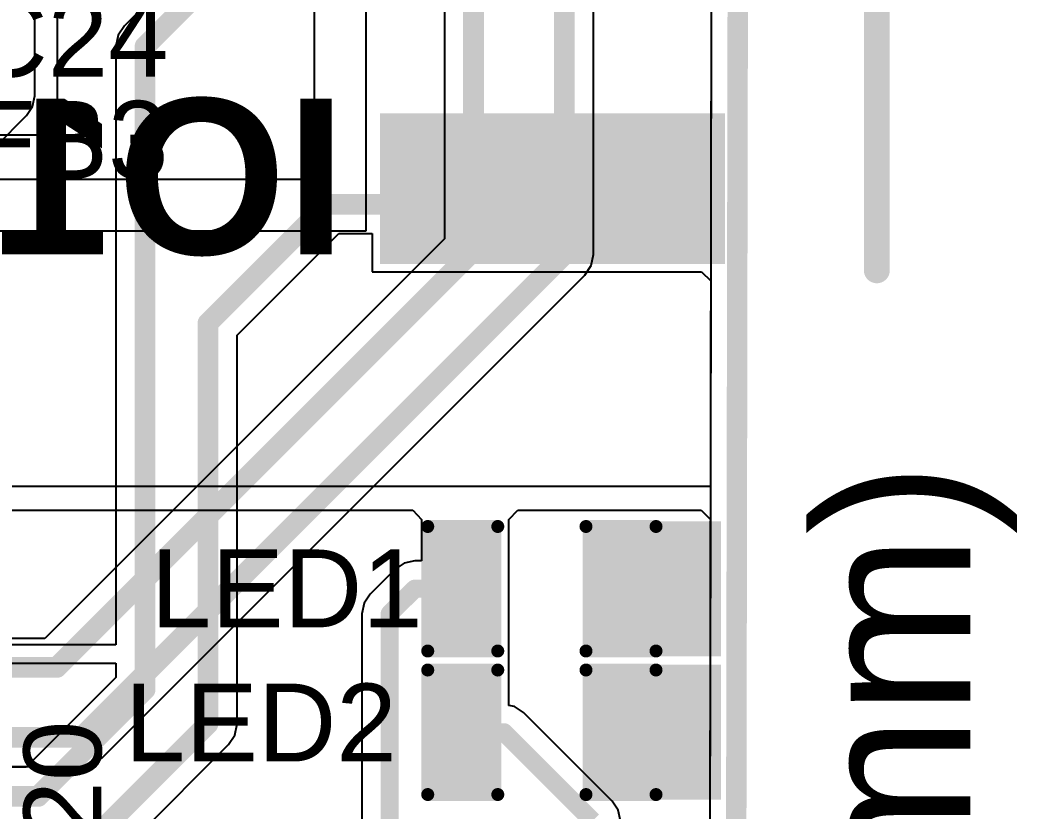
# Model space of a CAD drawing. Header units: inches. Extents: x -3 to 488, y -11 to 93.
# Drawn here: x 118.02 to 127.79, y 15.92 to 23.67 of the extents above; entities that cross this region are included whole.
import ezdxf

# ---------------------------------------------------------------- set-up
doc = ezdxf.new("R2010")
doc.units = ezdxf.units.IN
for name, color, linetype in [('Board Cutout', 216, 'Continuous'), ('Bottom Layer', 5, 'Continuous'), ('Bottom Overlay', 54, 'Continuous'), ('Bottom Paste', 16, 'Continuous'), ('Bottom Solder', 6, 'Continuous'), ('Dimension', 6, 'Continuous'), ('Layer 1', 16, 'Continuous'), ('Layer 2', 76, 'Continuous'), ('Top Layer', 1, 'Continuous'), ('Top Overlay', 2, 'Continuous'), ('Top Paste', 8, 'Continuous'), ('Top Solder', 216, 'Continuous')]:
    doc.layers.add(name, color=color, linetype=linetype)
doc.styles.add('Arial', font='', dxfattribs={"height": 0.2})
doc.styles.add('Arial_Bold', font='', dxfattribs={"height": 0.2})
doc.styles.get('Arial').set_extended_font_data('Arial')
doc.styles.get('Arial_Bold').set_extended_font_data('Arial', bold=True)

msp = doc.modelspace()

# ---------------------------------------------------------------- hatches: boundary and pattern name
at = {"layer": 'Bottom Layer'}
msp.add_hatch(color=5, dxfattribs=at).paths.add_polyline_path([(124.825, 22.6511), (124.825, 21.3811), (121.65, 21.3811), (121.65, 22.6511)])
at = {"layer": 'Bottom Paste'}
msp.add_hatch(color=16, dxfattribs=at).paths.add_polyline_path([(124.825, 22.6511), (124.825, 21.3811), (121.65, 21.3811), (121.65, 22.6511)])
at = {"layer": 'Bottom Solder'}
msp.add_hatch(color=6, dxfattribs=at).paths.add_polyline_path([(124.9266, 22.7527), (124.9266, 21.2795), (121.5484, 21.2795), (121.5484, 22.7527)])
at = {"layer": 'Top Layer'}
for points in [[(122.1334, 18.5992), (122.6334, 18.5992), (122.6334, 17.5992), (122.1334, 17.5992)], [(123.6334, 18.5992), (124.1334, 18.5992), (124.1334, 17.5992), (123.6334, 17.5992)], [(122.1334, 17.1938), (122.6334, 17.1938), (122.6334, 16.1938), (122.1334, 16.1938)], [(123.6334, 17.1938), (124.1334, 17.1938), (124.1334, 16.1938), (123.6334, 16.1938)]]:
    msp.add_hatch(color=1, dxfattribs=at).paths.add_polyline_path(points)
at = {"layer": 'Top Overlay'}
for points in [[(124.251, 17.4389), (124.886, 17.4389), (124.886, 18.7597), (124.251, 18.7597)], [(124.251, 16.0335), (124.886, 16.0335), (124.886, 17.3543), (124.251, 17.3543)]]:
    msp.add_hatch(color=2, dxfattribs=at).paths.add_polyline_path(points)
at = {"layer": 'Top Paste'}
for points in [[(122.1334, 18.5992), (122.6334, 18.5992), (122.6334, 17.5992), (122.1334, 17.5992)], [(123.6334, 18.5992), (124.1334, 18.5992), (124.1334, 17.5992), (123.6334, 17.5992)], [(122.1334, 17.1938), (122.6334, 17.1938), (122.6334, 16.1938), (122.1334, 16.1938)], [(123.6334, 17.1938), (124.1334, 17.1938), (124.1334, 16.1938), (123.6334, 16.1938)]]:
    msp.add_hatch(color=8, dxfattribs=at).paths.add_polyline_path(points)
at = {"layer": 'Top Solder'}
for points in [[(122.0318, 18.7008), (122.735, 18.7008), (122.735, 17.4976), (122.0318, 17.4976)], [(123.5318, 18.7008), (124.235, 18.7008), (124.235, 17.4976), (123.5318, 17.4976)], [(122.0318, 17.2954), (122.735, 17.2954), (122.735, 16.0922), (122.0318, 16.0922)], [(123.5318, 17.2954), (124.235, 17.2954), (124.235, 16.0922), (123.5318, 16.0922)]]:
    msp.add_hatch(color=216, dxfattribs=at).paths.add_polyline_path(points)

# ---------------------------------------------------------------- linework, layer by layer
at = {"layer": 'Board Cutout', "const_width": 0.2}
msp.add_lwpolyline([(124.9981, -5.5301), (125.0776, 38.5698)], dxfattribs=at)
at = {"layer": 'Bottom Layer'}
for p, q in [((120.1919, 24.7575), (119.0466, 23.6122)), ((119.0466, 23.6122), (118.9849, 23.5198)), ((118.9849, 23.5198), (118.9632, 23.4108)), ((118.9632, 23.4108), (118.9632, 23.4108)), ((118.9632, 23.4108), (118.9632, 17.5514)), ((120.1486, 20.5818), (121.1457, 21.5788)), ((121.1457, 21.5788), (121.4722, 21.5788)), ((121.4722, 21.5788), (121.4722, 21.2033)), ((121.4722, 21.2033), (124.6974, 21.2033)), ((124.6974, 21.2033), (124.7871, 21.1134)), ((124.7871, 21.1134), (124.7391, -5.5276)), ((120.1486, 16.7756), (120.1486, 20.5818)), ((118.9632, 17.5514), (113.6899, 17.5514)), ((113.7427, 17.3701), (118.9632, 17.3701)), ((118.9632, 17.3701), (118.9632, 17.2303)), ((118.9632, 17.2303), (118.0836, 16.3507)), ((120.1269, 16.6665), (120.1486, 16.7755)), ((120.1486, 16.7755), (120.1486, 16.7756)), ((120.0652, 16.5741), (120.1269, 16.6665)), ((118.6698, 15.1787), (120.0652, 16.5741)), ((120.0652, 16.5741), (120.0652, 16.5741)), ((118.0836, 16.3507), (114.6173, 16.3507))]:
    msp.add_line(p, q, dxfattribs=at)
at = {"layer": 'Bottom Layer', "const_width": 0.2032}
for points in [[(119.2481, 23.4108), (120.3934, 24.5561)], [(119.2481, 17.1123), (119.2481, 23.4108)], [(123.2375, 21.8637), (123.2375, 22.0161)], [(119.8637, 20.6998), (121.0277, 21.8637)], [(121.0277, 21.8637), (123.2375, 21.8637)], [(119.8637, 16.7755), (119.8637, 20.6998)], [(118.2016, 16.0658), (119.2481, 17.1123)], [(118.4241, 15.3359), (119.8637, 16.7755)], [(114.2265, 16.0658), (118.2016, 16.0658)]]:
    msp.add_lwpolyline(points, dxfattribs=at)
at = {"layer": 'Bottom Layer', "const_width": 0.1016}
for points in [[(119.1973, 23.4108, 1), (119.2989, 23.4108, 1)], [(119.1973, 23.4108, 1), (119.2989, 23.4108, 1)], [(123.1867, 22.0161, 1), (123.2883, 22.0161, 1)], [(120.9769, 21.8637, 1), (121.0785, 21.8637, 1)], [(120.9769, 21.8637, 1), (121.0785, 21.8637, 1)], [(123.1867, 21.8637, 1), (123.2883, 21.8637, 1)], [(123.1867, 21.8637, 1), (123.2883, 21.8637, 1)], [(119.8129, 20.6998, 1), (119.9145, 20.6998, 1)], [(119.8129, 20.6998, 1), (119.9145, 20.6998, 1)], [(119.1973, 17.1123, 1), (119.2989, 17.1123, 1)], [(119.1973, 17.1123, 1), (119.2989, 17.1123, 1)], [(119.8129, 16.7755, 1), (119.9145, 16.7755, 1)], [(119.8129, 16.7755, 1), (119.9145, 16.7755, 1)], [(118.1508, 16.0658, 1), (118.2524, 16.0658, 1)], [(118.1508, 16.0658, 1), (118.2524, 16.0658, 1)]]:
    msp.add_lwpolyline(points, format="xyb", close=True, dxfattribs=at)
at = {"layer": 'Dimension', "const_width": 0.254}
msp.add_lwpolyline([(126.4132, 21.2174), (126.4132, 40.5198)], dxfattribs=at)
at = {"layer": 'Dimension', "const_width": 0.127}
msp.add_lwpolyline([(126.3497, 21.2174, 1), (126.4767, 21.2174, 1)], format="xyb", close=True, dxfattribs=at)
at = {"layer": 'Layer 1'}
for p, q in [((124.8135, 35.7299), (124.7391, -5.5276)), ((123.6381, 21.3722), (123.6381, 28.721)), ((122.1793, 27.9129), (122.1793, 21.5265)), ((118.1677, 22.9251), (118.1677, 24.6552)), ((118.147, 22.8211), (118.1677, 22.9251)), ((118.088, 22.7329), (118.147, 22.8211)), ((116.7679, 21.4127), (118.088, 22.7329)), ((122.1793, 21.5265), (118.2665, 17.6137)), ((123.6164, 21.2632), (123.6381, 21.3722)), ((123.6381, 21.3722), (123.6381, 21.3722)), ((123.5546, 21.1708), (123.6164, 21.2632)), ((118.8277, 16.4438), (123.5546, 21.1708)), ((118.2665, 17.6137), (113.6557, 17.6137)), ((118.7353, 16.3821), (118.8277, 16.4438)), ((114.7591, 16.3604), (118.6262, 16.3604)), ((118.6262, 16.3604), (118.7353, 16.3821)), ((118.6262, 16.3604), (118.6262, 16.3604))]:
    msp.add_line(p, q, dxfattribs=at)
at = {"layer": 'Layer 1', "const_width": 0.2032}
for points in [[(123.3532, 21.3722), (123.3532, 28.721)], [(122.4642, 21.4085), (122.4642, 28.3037)], [(118.3845, 17.3288), (122.4642, 21.4085)], [(118.6262, 16.6452), (123.3532, 21.3722)], [(113.2649, 17.3288), (118.3845, 17.3288)], [(109.2178, 16.6452), (118.6262, 16.6452)]]:
    msp.add_lwpolyline(points, dxfattribs=at)
at = {"layer": 'Layer 1', "const_width": 0.1016}
for points in [[(122.4134, 21.4085, 1), (122.515, 21.4085, 1)], [(122.4134, 21.4085, 1), (122.515, 21.4085, 1)], [(123.3024, 21.3722, 1), (123.404, 21.3722, 1)], [(123.3024, 21.3722, 1), (123.404, 21.3722, 1)], [(118.3337, 17.3288, 1), (118.4353, 17.3288, 1)], [(118.3337, 17.3288, 1), (118.4353, 17.3288, 1)], [(118.5754, 16.6452, 1), (118.677, 16.6452, 1)], [(118.5754, 16.6452, 1), (118.677, 16.6452, 1)]]:
    msp.add_lwpolyline(points, format="xyb", close=True, dxfattribs=at)
at = {"layer": 'Layer 2'}
for p, q in [((124.8085, 32.9443), (124.7391, -5.5276)), ((120.904, 30.5192), (120.904, 22.1058)), ((121.412, 21.605), (121.412, 30.5453)), ((120.904, 22.1058), (109.6283, 22.1058)), ((112.4238, 21.605), (121.412, 21.605))]:
    msp.add_line(p, q, dxfattribs=at)
at = {"layer": 'Top Layer'}
for p, q in [((124.8017, 29.196), (124.7835, 19.0995)), ((118.3894, 22.5429), (118.3894, 26.1346)), ((118.3894, 22.5429), (118.3894, 26.1346)), ((110.439, 22.5429), (118.3894, 22.5429)), ((117.4053, 22.5429), (118.3894, 22.5429)), ((124.7835, 19.0995), (111.4723, 19.0995)), ((108.5653, 18.8682), (121.8691, 18.8682)), ((121.8691, 18.8682), (121.9556, 18.777)), ((122.8112, 18.777), (122.8977, 18.8682)), ((122.8977, 18.8682), (124.6932, 18.8682)), ((124.6932, 18.8682), (124.7829, 18.7783)), ((121.9556, 18.777), (121.9556, 18.7412)), ((122.8112, 18.7412), (122.8112, 18.777)), ((124.7829, 18.7783), (124.7391, -5.5276)), ((121.9556, 18.7412), (121.9556, 18.3712)), ((122.8112, 17.4986), (122.8112, 18.7412)), ((121.8885, 18.3712), (121.7844, 18.3505)), ((121.9556, 18.3712), (121.8885, 18.3712)), ((121.6962, 18.2915), (121.4515, 18.0468)), ((121.7844, 18.3505), (121.6962, 18.2915)), ((121.4515, 18.0468), (121.3926, 17.9586)), ((121.3926, 17.9586), (121.3719, 17.8546)), ((121.3719, 17.8546), (121.3719, 15.5076)), ((122.8112, 17.3716), (122.8112, 17.4986)), ((122.8112, 16.956), (122.8112, 17.3716)), ((122.8661, 16.9451), (122.8112, 16.956)), ((122.9543, 16.8861), (122.8661, 16.9451)), ((123.8221, 16.0184), (122.9543, 16.8861)), ((123.881, 15.9301), (123.8221, 16.0184)), ((123.9017, 15.8261), (123.881, 15.9301))]:
    msp.add_line(p, q, dxfattribs=at)
at = {"layer": 'Top Layer', "const_width": 0.1778}
for points in [[(121.6438, 17.8546), (121.8885, 18.0992)], [(121.8885, 18.0992), (122.3834, 18.0992)], [(121.6438, 15.5076), (121.6438, 17.8546)], [(122.3834, 16.6938), (122.762, 16.6938)], [(122.762, 16.6938), (123.6298, 15.8261)]]:
    msp.add_lwpolyline(points, dxfattribs=at)
at = {"layer": 'Top Layer', "const_width": 0.0889}
for points in [[(121.844, 18.0992, 1), (121.9329, 18.0992, 1)], [(121.844, 18.0992, 1), (121.9329, 18.0992, 1)], [(122.3389, 18.0992, 1), (122.4278, 18.0992, 1)], [(121.5993, 17.8546, 1), (121.6882, 17.8546, 1)], [(121.5993, 17.8546, 1), (121.6882, 17.8546, 1)], [(122.3389, 16.6938, 1), (122.4278, 16.6938, 1)], [(122.7176, 16.6938, 1), (122.8065, 16.6938, 1)], [(122.7176, 16.6938, 1), (122.8065, 16.6938, 1)]]:
    msp.add_lwpolyline(points, format="xyb", close=True, dxfattribs=at)
at = {"layer": 'Top Overlay', "const_width": 0.127}
for points in [[(122.0158, 17.4896), (122.0158, 18.7088)], [(122.0158, 18.7088), (122.7016, 18.7088)], [(123.5652, 18.7088), (124.251, 18.7088)], [(124.251, 17.4896), (124.251, 18.7088)], [(122.0158, 17.4896), (122.7016, 17.4896)], [(123.5652, 17.4896), (124.251, 17.4896)], [(122.0158, 16.0842), (122.0158, 17.3034)], [(122.0158, 17.3034), (122.7016, 17.3034)], [(123.5652, 17.3034), (124.251, 17.3034)], [(124.251, 16.0842), (124.251, 17.3034)], [(122.0158, 16.0842), (122.7016, 16.0842)], [(123.5652, 16.0842), (124.251, 16.0842)]]:
    msp.add_lwpolyline(points, dxfattribs=at)
at = {"layer": 'Top Overlay', "const_width": 0.0635}
for points in [[(121.984, 18.7088, 1), (122.0475, 18.7088, 1)], [(121.984, 18.7088, 1), (122.0475, 18.7088, 1)], [(122.6698, 18.7088, 1), (122.7333, 18.7088, 1)], [(123.5334, 18.7088, 1), (123.5969, 18.7088, 1)], [(124.2192, 18.7088, 1), (124.2827, 18.7088, 1)], [(124.2192, 18.7088, 1), (124.2827, 18.7088, 1)], [(121.984, 17.4896, 1), (122.0475, 17.4896, 1)], [(121.984, 17.4896, 1), (122.0475, 17.4896, 1)], [(122.6698, 17.4896, 1), (122.7333, 17.4896, 1)], [(123.5334, 17.4896, 1), (123.5969, 17.4896, 1)], [(124.2192, 17.4896, 1), (124.2827, 17.4896, 1)], [(124.2192, 17.4896, 1), (124.2827, 17.4896, 1)], [(121.984, 17.3034, 1), (122.0475, 17.3034, 1)], [(121.984, 17.3034, 1), (122.0475, 17.3034, 1)], [(122.6698, 17.3034, 1), (122.7333, 17.3034, 1)], [(123.5334, 17.3034, 1), (123.5969, 17.3034, 1)], [(124.2192, 17.3034, 1), (124.2827, 17.3034, 1)], [(124.2192, 17.3034, 1), (124.2827, 17.3034, 1)], [(121.984, 16.0842, 1), (122.0475, 16.0842, 1)], [(121.984, 16.0842, 1), (122.0475, 16.0842, 1)], [(122.6698, 16.0842, 1), (122.7333, 16.0842, 1)], [(123.5334, 16.0842, 1), (123.5969, 16.0842, 1)], [(124.2192, 16.0842, 1), (124.2827, 16.0842, 1)], [(124.2192, 16.0842, 1), (124.2827, 16.0842, 1)]]:
    msp.add_lwpolyline(points, format="xyb", close=True, dxfattribs=at)

# ---------------------------------------------------------------- texts
at = {"layer": 'Bottom Overlay', "style": 'Arial_Bold', "text_generation_flag": 2}
msp.add_text('IO1', height=1.524, rotation=360, dxfattribs=at).set_placement((121.2189, 21.3737))
at = {"layer": 'Dimension', "style": 'Arial'}
msp.add_text('48 (mm)', height=1.524, rotation=90, dxfattribs=at).set_placement((127.3273, 11.416))
at = {"layer": 'Top Overlay', "style": 'Arial'}
for s, p in [('C24', (117.5261, 23.1141)), ('FB3', (117.5261, 22.1138))]:
    msp.add_text(s, height=0.762, dxfattribs=at).set_placement(p)
for s, rotation, p in [('LED1', 360, (119.3042, 17.7221)), ('LED2', 360, (119.0503, 16.4085)), ('R20', 90, (118.82, 14.8555))]:
    msp.add_text(s, height=0.762, rotation=rotation, dxfattribs=at).set_placement(p)

doc.saveas('drawing.dxf')
